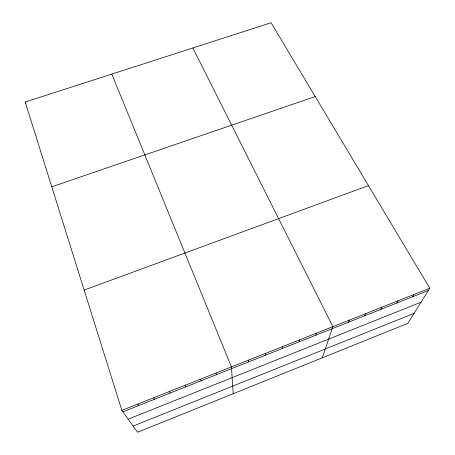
<?xml version="1.0" encoding="UTF-8"?>
<svg xmlns="http://www.w3.org/2000/svg" width="455" height="455" viewBox="0 0 455 455"><rect width="100%" height="100%" fill="white"/><g stroke="black" fill="none" stroke-linecap="round" stroke-linejoin="round"><path stroke-width="0.68" d="M248.652 361.873L248.675 360.076M265.612 355.133L265.777 353.29M282.447 348.45L282.748 346.556M299.151 341.813L299.583 339.874M315.736 335.227L316.299 333.242M322.242 357.835L332.884 326.662L192.863 47.968M348.519 322.208L349.338 320.132M364.728 315.77L365.672 313.649M380.818 309.377L381.887 307.216M396.788 303.036L397.977 300.829M412.639 296.74L413.948 294.493M429.799 288.203L407.788 323.363L137.586 432.25L121.86 410.393L25.201 102.017L271.089 22.75L429.799 288.203L121.86 410.393M133.139 426.073L414.05 313.364M128.162 419.152L421.023 302.222M122.89 411.826L428.371 290.489M84.147 290.068L368.465 185.617M51.773 186.795L315.218 96.557M137.842 404.051L138.741 405.53M153.716 397.755L154.478 399.28M25.201 102.017L26.049 103.871M111.816 74.097L231.441 366.912L233.205 393.717M169.476 391.499L170.107 393.075M185.128 385.288L185.629 386.909M200.672 379.123L201.042 380.784M216.108 372.998L216.352 374.704"/></g></svg>
